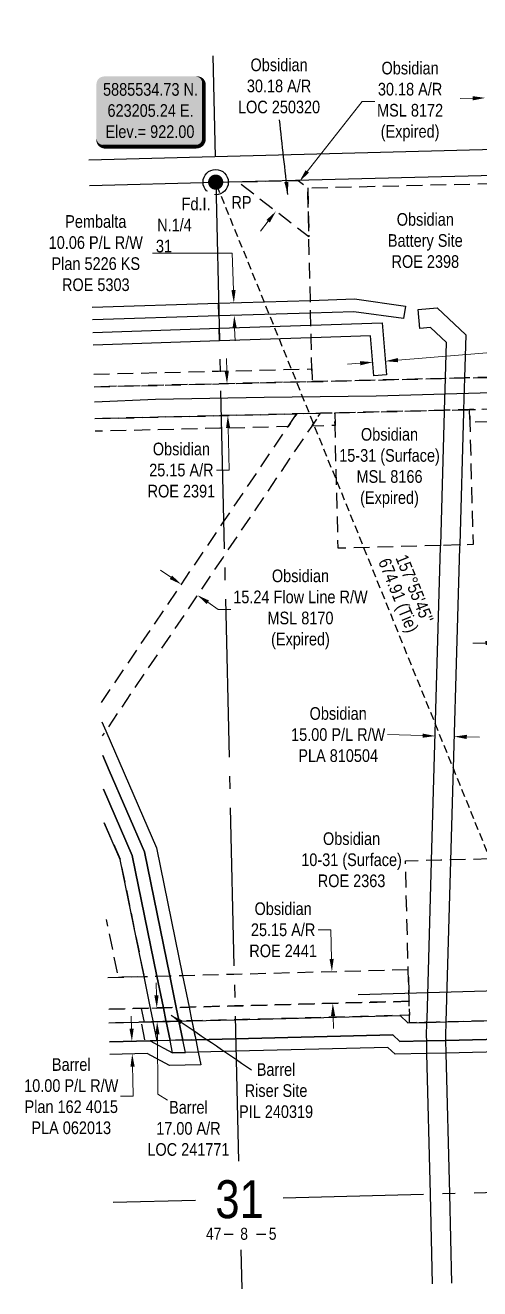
# Model space of a CAD drawing. Extents: x 620737 to 624129, y 5884544 to 5886354.
# Drawn here: x 623055 to 623414, y 5884659 to 5885659 of the extents above; entities that cross this region are included whole.
import ezdxf
from ezdxf.enums import TextEntityAlignment as Align

# ---------------------------------------------------------------- set-up
doc = ezdxf.new("R2010")
doc.units = 0
doc.header["$LTSCALE"] = 5
doc.header["$PDMODE"] = 34
doc.header["$PDSIZE"] = 0.03
for name, pattern in [('foc-ACCESSROAD', [3.75, 2.5, -1.25]), ('foc-FLOWLINE', [3.75, 2.5, -1.25]), ('foc-QUARTERLINE', [33, 25, -3, 2, -3]), ('foc-TIELINE', [1.875, 1.25, -0.625])]:
    doc.linetypes.add(name, pattern=pattern)
doc.layers.get('Defpoints').update_dxf_attribs({"color": 9})
for name, color, linetype in [('10', 1, 'Continuous'), ('35', 37, 'Continuous'), ('9', 3, 'Continuous'), ('AS-POWER', 104, 'foc-POWER'), ('C-AR', 13, 'foc-ACCESSROAD'), ('C-FLOWLINE', 13, 'foc-FLOWLINE'), ('C-RW', 13, 'Continuous'), ('C-WS', 13, 'foc-ACCESSROAD'), ('DETAIL-T', 7, 'Continuous'), ('F-AR', 190, 'foc-ACCESSROAD'), ('F-EZE', 190, 'foc-FLOWLINE'), ('F-RW', 190, 'Continuous'), ('F-WS', 190, 'foc-ACCESSROAD'), ('L-BD', 7, 'Continuous'), ('L-MON', 1, 'Continuous'), ('L-SEC', 7, 'Continuous'), ('L-SECLBL', 7, 'Continuous'), ('L-SECQ', 8, 'foc-QUARTERLINE'), ('L-TIE', 7, 'foc-TIELINE'), ('ROE', 35, 'Continuous')]:
    doc.layers.add(name, color=color, linetype=linetype)
for name, color, linetype, lineweight in [('C-AR-T', 13, 'Continuous', 9), ('C-FLOWLINE-T', 13, 'Continuous', 9), ('C-RW-T', 13, 'Continuous', 9), ('C-WS-T', 13, 'Continuous', 9), ('F-EZE-T', 190, 'Continuous', 9), ('F-RW-T', 190, 'Continuous', 9), ('F-WS-T', 190, 'Continuous', 9)]:
    doc.layers.add(name, color=color, linetype=linetype, lineweight=lineweight)
doc.styles.add('80', font='ARIALN.TTF', dxfattribs={"height": 10})
doc.styles.add('80CG', font='ARIALN.TTF', dxfattribs={"height": 10})
doc.styles.add('80L', font='ARIALN.TTF', dxfattribs={"height": 10})
doc.styles.add('foc-LtypeFont', font='ARIALN.TTF', dxfattribs={"height": 7.35})
doc.styles.add('SIMPLEX', font='ARIALN.TTF')
doc.linetypes.add('foc-POWER', pattern='A,6,-1,["P",foc-LtypeFont,S=0.2,R=0,X=-0.625,Y=-0.75],-1.24,4', length=12.24)
doc.dimstyles.new('Compass 5 000', dxfattribs={"dimscale": 5, "dimtxt": 9, "dimasz": 2, "dimexe": 0.2, "dimexo": 0.0625, "dimgap": 0.5, "dimtad": 0, "dimtih": 1, "dimtoh": 1, "dimzin": 0, "dimdsep": 46, "dimtxsty": '80CG', "dimcen": 0.1, "dimse1": 1, "dimse2": 1, "dimclrd": 256, "dimclrt": 256, "dimaunit": 1, "dimadec": 4, "dimazin": 0, "dimtfac": 0.06, "dimtofl": 0, "dimtmove": 0, "dimatfit": 1, "dimfxl": 0.2, "dimtolj": 1, "dimtzin": 0, "dimlwd": -1, "dimarcsym": 0})

# ---------------------------------------------------------------- blocks, each defined once
blk = doc.blocks.new('L-SECLBL')
at = {"layer": '9', "color": 7}
for p, q in [((-5.08, -27.83), (-12.29, -27.83)), ((20.7, -27.83), (13.5, -27.83))]:
    blk.add_line(p, q, dxfattribs=at)
at = {"layer": '10', "color": 2, "style": 'SIMPLEX'}
blk.add_attdef('SEC', text='', height=30, dxfattribs=at).set_placement((0, 0), align=Align.MIDDLE)
at = {"layer": '10', "color": 5, "style": '80L'}
blk.add_attdef('TWP', text='', height=9.5, dxfattribs=at).set_placement((-14.43, -27.37), align=Align.MIDDLE_RIGHT)
blk.add_attdef('RGE', text='', height=9.5, dxfattribs=at).set_placement((3.62, -27.37), align=Align.MIDDLE_CENTER)
blk.add_attdef('MER', text='', height=9.5, dxfattribs=at).set_placement((23.17, -27.37), align=Align.MIDDLE_LEFT)
blk = doc.blocks.new('*D431')
at = {"layer": 'Defpoints', "color": 0, "transparency": 16777216}
for p in [(623438.69, 5885170.63), (623429.98, 5885114.57), (623439.98, 5885114.8)]:
    blk.add_point(p, dxfattribs=at)
at = {"layer": 'F-EZE-T', "transparency": 16777216}
for p, q in [((623418.69, 5885170.17), (623408.69, 5885169.94)), ((623448.69, 5885170.87), (623489.86, 5885171.82))]:
    blk.add_line(p, q, dxfattribs=at)
for points in [[(623448.65, 5885172.53), (623448.73, 5885169.2), (623438.69, 5885170.63)], [(623418.65, 5885171.84), (623418.73, 5885168.5), (623428.69, 5885170.4)]]:
    blk.add_solid(points, dxfattribs=at)
at = {"layer": 'F-EZE-T', "transparency": 16777216, "insert": (623567.8, 5885171.82), "char_height": 10, "attachment_point": 5, "style": '80CG'}
blk.add_mtext('\\A1;Fortis\\P10.00 Vegetation Control R/W\\PEZE 870399', dxfattribs=at)
blk = doc.blocks.new('*D432')
at = {"layer": 'C-RW-T', "transparency": 16777216}
for p, q in [((623368.91, 5885096.89), (623341.23, 5885097.69)), ((623403.91, 5885095.89), (623413.9, 5885095.6))]:
    blk.add_line(p, q, dxfattribs=at)
for points in [[(623368.96, 5885098.56), (623368.86, 5885095.23), (623378.91, 5885096.61)], [(623403.95, 5885097.55), (623403.86, 5885094.22), (623393.91, 5885096.17)]]:
    blk.add_solid(points, dxfattribs=at)
at = {"layer": 'Defpoints', "color": 0, "transparency": 16777216}
for p in [(623380.23, 5885142.67), (623395.24, 5885142.23), (623378.91, 5885096.61)]:
    blk.add_point(p, dxfattribs=at)
at = {"layer": 'C-RW-T', "transparency": 16777216, "insert": (623302.15, 5885097.69), "char_height": 10, "attachment_point": 5, "style": '80CG'}
blk.add_mtext('\\A1;Obsidian\\P15.00 P/L R/W\\PPLA 810504', dxfattribs=at)
blk = doc.blocks.new('*D436')
at = {"layer": 'C-AR-T', "transparency": 16777216}
for p, q in [((623296.34, 5884943.29), (623286.34, 5884943.29)), ((623296.95, 5884920.33), (623296.34, 5884943.29)), ((623298.15, 5884875.18), (623298.41, 5884865.18))]:
    blk.add_line(p, q, dxfattribs=at)
for points in [[(623298.62, 5884920.37), (623295.28, 5884920.28), (623297.22, 5884910.33)], [(623299.82, 5884875.22), (623296.48, 5884875.14), (623297.88, 5884885.18)]]:
    blk.add_solid(points, dxfattribs=at)
at = {"layer": 'Defpoints', "color": 0, "transparency": 16777216}
for p in [(623297.22, 5884910.33), (623299.89, 5884910.4), (623300.56, 5884885.25)]:
    blk.add_point(p, dxfattribs=at)
at = {"layer": 'C-AR-T', "transparency": 16777216, "insert": (623258.6, 5884943.29), "char_height": 10, "attachment_point": 5, "style": '80CG'}
blk.add_mtext('\\A1;Obsidian\\P25.15 A/R\\PROE 2441', dxfattribs=at)
blk = doc.blocks.new('*D437')
at = {"layer": 'C-AR-T', "transparency": 16777216}
for p, q in [((623213.99, 5885385.32), (623213.75, 5885395.32)), ((623215.08, 5885340.17), (623215.32, 5885330.18)), ((623215.88, 5885306.93), (623215.32, 5885330.18)), ((623205.88, 5885306.93), (623215.88, 5885306.93))]:
    blk.add_line(p, q, dxfattribs=at)
for points in [[(623215.66, 5885385.36), (623212.32, 5885385.28), (623214.23, 5885375.32)], [(623216.74, 5885340.21), (623213.41, 5885340.13), (623214.84, 5885350.17)]]:
    blk.add_solid(points, dxfattribs=at)
at = {"layer": 'Defpoints', "color": 0, "transparency": 16777216}
for p in [(623089.55, 5885372.32), (623090.15, 5885347.17), (623214.84, 5885350.17)]:
    blk.add_point(p, dxfattribs=at)
at = {"layer": 'C-AR-T', "transparency": 16777216, "insert": (623178.13, 5885306.93), "char_height": 10, "attachment_point": 5, "style": '80CG'}
blk.add_mtext('\\A1;Obsidian\\P25.15 A/R\\PROE 2391', dxfattribs=at)
blk = doc.blocks.new('*D438')
at = {"layer": 'C-AR-T', "transparency": 16777216}
for p, q in [((623169.84, 5885222.15), (623161.56, 5885227.75)), ((623199.04, 5885202.4), (623207.32, 5885196.8)), ((623207.32, 5885196.8), (623217.32, 5885196.8))]:
    blk.add_line(p, q, dxfattribs=at)
for points in [[(623170.77, 5885223.53), (623168.91, 5885220.77), (623178.12, 5885216.55)], [(623199.97, 5885203.79), (623198.11, 5885201.02), (623190.76, 5885208.01)]]:
    blk.add_solid(points, dxfattribs=at)
at = {"layer": 'Defpoints', "color": 0, "transparency": 16777216}
for p in [(623190.76, 5885208.01), (623141.66, 5885162.62), (623154.29, 5885154.08)]:
    blk.add_point(p, dxfattribs=at)
at = {"layer": 'C-AR-T', "transparency": 16777216, "insert": (623272.32, 5885196.8), "char_height": 10, "attachment_point": 5, "style": '80CG'}
blk.add_mtext('\\A1;Obsidian\\P15.24 Flow Line R/W\\PMSL 8170\\P(Expired)', dxfattribs=at)
blk = doc.blocks.new('*D439')
at = {"layer": 'C-AR-T', "transparency": 16777216}
for p, q in [((623277.72, 5885543.18), (623321.16, 5885598.44)), ((623321.16, 5885598.44), (623331.16, 5885598.44)), ((623246.76, 5885503.81), (623240.58, 5885495.95))]:
    blk.add_line(p, q, dxfattribs=at)
for points in [[(623276.41, 5885544.21), (623279.03, 5885542.15), (623271.54, 5885535.32)], [(623245.45, 5885504.84), (623248.07, 5885502.78), (623252.94, 5885511.67)]]:
    blk.add_solid(points, dxfattribs=at)
at = {"layer": 'Defpoints', "color": 0, "transparency": 16777216}
for p in [(623271.54, 5885535.32), (623276.74, 5885531.23), (623258.15, 5885507.58)]:
    blk.add_point(p, dxfattribs=at)
at = {"layer": 'C-AR-T', "transparency": 16777216, "insert": (623359.04, 5885598.44), "char_height": 10, "attachment_point": 5, "style": '80CG'}
blk.add_mtext('\\A1;Obsidian\\P30.18 A/R\\PMSL 8172\\P(Expired)', dxfattribs=at)
blk = doc.blocks.new('*D440')
at = {"layer": 'C-FLOWLINE-T', "transparency": 16777216}
for p, q in [((623438.63, 5885601.88), (623448.62, 5885602.15)), ((623408.57, 5885601.07), (623398.58, 5885600.8))]:
    blk.add_line(p, q, dxfattribs=at)
for points in [[(623408.53, 5885602.74), (623408.62, 5885599.41), (623418.57, 5885601.34)], [(623438.58, 5885603.55), (623438.67, 5885600.22), (623428.63, 5885601.61)]]:
    blk.add_solid(points, dxfattribs=at)
at = {"layer": 'Defpoints', "color": 0, "transparency": 16777216}
for p in [(623418.79, 5885593.22), (623428.63, 5885601.61), (623428.85, 5885593.49)]:
    blk.add_point(p, dxfattribs=at)
at = {"layer": 'C-FLOWLINE-T', "transparency": 16777216, "insert": (623503.62, 5885602.15), "char_height": 10, "attachment_point": 5, "style": '80CG'}
blk.add_mtext('\\A1;Obsidian\\P10.06 Flow Line R/W\\PPLA 3936', dxfattribs=at)
blk = doc.blocks.new('*D445')
at = {"layer": 'Defpoints', "color": 0, "transparency": 16777216}
for p in [(623328.8, 5885400.66), (623338.81, 5885401.48), (623339.5, 5885393.12)]:
    blk.add_point(p, dxfattribs=at)
at = {"layer": 'F-RW-T', "transparency": 16777216}
for p, q in [((623349.47, 5885393.94), (623484.21, 5885405.01)), ((623319.52, 5885391.48), (623309.56, 5885390.66))]:
    blk.add_line(p, q, dxfattribs=at)
for points in [[(623319.39, 5885393.14), (623319.66, 5885389.82), (623329.49, 5885392.3)], [(623349.33, 5885395.6), (623349.6, 5885392.28), (623339.5, 5885393.12)]]:
    blk.add_solid(points, dxfattribs=at)
at = {"layer": 'F-RW-T', "transparency": 16777216, "insert": (623523.3, 5885405.01), "char_height": 10, "attachment_point": 5, "style": '80CG', "bg_fill": 3, "box_fill_scale": 1.1, "bg_fill_color": 256, "bg_fill_true_color": 13158600, "bg_fill_transparency": 0}
blk.add_mtext('\\A1;Pembina\\P10.06 P/L R/W\\PPlan 1639 KS\\PROE 2534', dxfattribs=at)
blk = doc.blocks.new('fdia')
at = {"color": 255, "const_width": 1}
blk.add_lwpolyline([(-0.5, 0, 1), (0.5, 0, 1)], format="xyb", close=True, dxfattribs=at)
blk = doc.blocks.new('Fdiaa')
blk.add_blockref('fdia', (0, 0))
blk = doc.blocks.new('fdib')
at = {"color": 1, "const_width": 1.6}
blk.add_lwpolyline([(-0.4, 0, 1), (0.4, 0, 1)], format="xyb", close=True, dxfattribs=at)
at = {"color": 1}
blk.add_circle((0, 0), 0.8, dxfattribs=at)
blk = doc.blocks.new('Fdibb')
blk.add_blockref('fdib', (0, 0))
blk = doc.blocks.new('fdicc')
for name in ['Fdibb', 'Fdiaa']:
    blk.add_blockref(name, (0, 0))
blk = doc.blocks.new('FDI')
blk.add_blockref('fdicc', (0, 0))
blk = doc.blocks.new('*D448')
at = {"layer": 'Defpoints', "color": 0, "transparency": 16777216}
for p in [(623165.19, 5884855.79), (623139.24, 5884845.13), (623165.44, 5884845.79)]:
    blk.add_point(p, dxfattribs=at)
at = {"layer": 'F-RW-T', "transparency": 16777216}
for p, q in [((623138.73, 5884865.12), (623138.48, 5884875.12)), ((623139.5, 5884835.13), (623139.75, 5884825.13)), ((623140.09, 5884811.68), (623139.75, 5884825.13)), ((623130.09, 5884811.68), (623140.09, 5884811.68))]:
    blk.add_line(p, q, dxfattribs=at)
for points in [[(623140.4, 5884865.16), (623137.07, 5884865.08), (623138.99, 5884855.12)], [(623141.16, 5884835.17), (623137.83, 5884835.09), (623139.24, 5884845.13)]]:
    blk.add_solid(points, dxfattribs=at)
at = {"layer": 'F-RW-T', "transparency": 16777216, "insert": (623091, 5884811.68), "char_height": 10, "attachment_point": 5, "style": '80CG'}
blk.add_mtext('\\A1;Barrel\\P10.00 P/L R/W\\PPlan 162 4015\\PPLA 062013', dxfattribs=at)
blk = doc.blocks.new('*U452')
at = {"layer": '35', "color": 3}
blk.add_circle((0, 0), 10, dxfattribs=at)
at = {"layer": '35', "color": 3, "style": '80'}
blk.add_attdef('RP_001', (12.48, -21.03), '', height=10, dxfattribs=at)
blk = doc.blocks.new('*U454')
h = blk.add_hatch(color=254)
edge = h.paths.add_edge_path()
edge.add_line((-36.5, -28.5), (36.5, -28.5))
edge.add_arc((36.5, -22.5), 6, 270, 360)
edge.add_line((42.5, -22.5), (42.5, 21))
edge.add_arc((36.5, 21), 6, 0, 90)
edge.add_line((36.5, 27), (-36.5, 27))
edge.add_arc((-36.5, 21), 6, 90, 180)
edge.add_line((-42.5, 21), (-42.5, -22.5))
edge.add_arc((-36.5, -22.5), 6, 180, 270)
at = {"color": 1, "flags": 128}
blk.add_lwpolyline([(-36.5, -28.5, 3, 3, 0), (36.5, -28.5, 3, 3, 0.414214), (42.5, -22.5, 3, 3, 0), (42.5, 21, 3, 0, 0.414214), (36.5, 27, 0, 0, 0), (-36.5, 27, 0, 0, 0.414214), (-42.5, 21, 0, 0, 0), (-42.5, -22.5, 0, 3, 0.414214)], format="xyseb", close=True, dxfattribs=at)
blk.add_lwpolyline([(-29.18, -17.3, 0, 10, 0), (0, 0, 5, 5, 0)], format="xyseb", dxfattribs=at)
at = {"color": 1, "style": '80'}
blk.add_attdef('ENTER_TEXT_001', (-35.99, -5), '', height=10, dxfattribs=at)

msp = doc.modelspace()

# ---------------------------------------------------------------- linework, layer by layer
at = {"layer": 'AS-POWER', "flags": 128}
for points in [[(623109.327, 5885361.07), (623157.574, 5885362.956), (623243.62, 5885364.688), (623332.297, 5885365.713), (623432.6, 5885368.706), (623447.311, 5885368.955)], [(623318.064, 5884892.205), (623437.719, 5884895.517)]]:
    msp.add_lwpolyline(points, dxfattribs=at)
at = {"layer": 'C-AR', "flags": 128}
msp.add_lwpolyline([(623278.105, 5885530.158), (623278.99, 5885491.52), (623222.8, 5885534.826), (623270.568, 5885536.084), (623278.105, 5885530.158)], close=True, dxfattribs=at)
msp.add_lwpolyline([(623120.017, 5884905.628), (623128.279, 5884905.848), (623148.593, 5884906.387), (623158.75, 5884906.657), (623168.902, 5884906.925), (623179.054, 5884907.195), (623219.576, 5884908.271), (623357.573, 5884911.978), (623358.228, 5884886.779), (623220.219, 5884883.115), (623184.169, 5884882.156), (623174.017, 5884881.887), (623163.865, 5884881.617), (623153.708, 5884881.347), (623120.607, 5884880.468)], dxfattribs=at)
at = {"layer": 'C-FLOWLINE', "flags": 128}
msp.add_lwpolyline([(623108.816, 5885382.854), (623207.386, 5885385.23), (623281.385, 5885387.014), (623281.616, 5885376.946), (623207.643, 5885375.164), (623109.052, 5885372.79)], dxfattribs=at)
at = {"layer": 'C-RW'}
msp.add_lwpolyline([(623376.783, 5884663.329), (623375.082, 5884734.204), (623372.412, 5884845.49), (623372.172, 5884855.488), (623372.075, 5884859.535), (623372.38, 5884870.092), (623372.453, 5884872.633), (623376.047, 5884997.335), (623376.072, 5884998.201), (623383.218, 5885246.227), (623383.25, 5885247.32), (623386.297, 5885353.085), (623386.332, 5885354.3), (623387.058, 5885379.486), (623387.08, 5885380.27), (623387.873, 5885407.77), (623375.128, 5885419.778), (623366.64, 5885419.026), (623365.316, 5885433.977), (623380.516, 5885435.323), (623403.07, 5885414.073), (623402.083, 5885379.847), (623401.358, 5885354.662), (623401.3, 5885352.653), (623398.276, 5885247.72), (623398.221, 5885245.793), (623391.073, 5884997.748), (623387.405, 5884870.489), (623387.089, 5884859.498), (623387.176, 5884855.859), (623387.416, 5884845.861), (623390.085, 5884734.598), (623391.786, 5884663.719)], dxfattribs=at)
at = {"layer": 'C-WS', "flags": 128}
for points in [[(623433.612, 5885390.6), (623433.833, 5885380.613), (623402.083, 5885379.847), (623387.058, 5885379.486), (623281.616, 5885376.946), (623281.385, 5885387.014), (623280.822, 5885411.573), (623280.592, 5885421.626), (623280.373, 5885431.157), (623280.143, 5885441.21), (623278.99, 5885491.52), (623278.105, 5885530.158), (623420.398, 5885533.586), (623430.455, 5885533.828), (623433.612, 5885390.6)], [(623383.25, 5885247.32), (623302.169, 5885245.164), (623299.672, 5885342.204), (623299.415, 5885352.207), (623386.332, 5885354.3), (623401.358, 5885354.662), (623406.064, 5885354.775), (623406.322, 5885344.774), (623408.811, 5885248), (623398.276, 5885247.72), (623383.25, 5885247.32)]]:
    msp.add_lwpolyline(points, close=True, dxfattribs=at)
for points in [[(623109.052, 5885372.79), (623207.643, 5885375.164), (623281.616, 5885376.946), (623387.058, 5885379.486), (623402.083, 5885379.847), (623433.833, 5885380.613), (623434.415, 5885355.458), (623406.064, 5885354.775), (623401.358, 5885354.662), (623386.332, 5885354.3), (623299.415, 5885352.207), (623288.08, 5885351.934), (623269.367, 5885351.483), (623208.286, 5885350.012), (623109.643, 5885347.636)], [(623114.913, 5885123.072), (623210.474, 5885264.387), (623262.488, 5885341.309), (623269.367, 5885351.483), (623288.08, 5885351.934), (623281.2, 5885341.759), (623211.145, 5885238.159), (623118.27, 5885100.812), (623115.531, 5885096.762)], [(623657.635, 5884671.547), (623586.451, 5884740.728), (623496.978, 5884827.69), (623486.648, 5884837.729), (623475.001, 5884849.049), (623464.959, 5884858.81), (623451.194, 5884872.188), (623379.77, 5884870.287), (623364.745, 5884869.889), (623358.672, 5884869.727), (623358.459, 5884877.873), (623358.199, 5884887.877), (623357.545, 5884913.032), (623355.338, 5884997.884), (623368.457, 5884998.225), (623383.484, 5884998.629), (623425.071, 5884999.699), (623435.074, 5884999.958), (623460.23, 5885000.613), (623466.863, 5885000.785), (623482.398, 5885001.19), (623484.375, 5884925.144), (623484.391, 5884924.533), (623485.16, 5884894.973), (623485.176, 5884894.36), (623485.42, 5884884.971), (623485.702, 5884874.13), (623496.044, 5884864.107), (623503.247, 5884857.138), (623621.602, 5884741.633), (623692.58, 5884672.434)]]:
    msp.add_lwpolyline(points, dxfattribs=at)
at = {"layer": 'F-AR', "flags": 128}
msp.add_lwpolyline([(623165.899, 5884871.661), (623166.07, 5884870.825), (623155.91, 5884870.568), (623148.749, 5884870.386), (623148.583, 5884871.197), (623146.547, 5884881.156), (623153.708, 5884881.347), (623163.865, 5884881.618), (623165.899, 5884871.661)], close=True, dxfattribs=at)
at = {"layer": 'F-EZE', "flags": 128}
for points in [[(623299.415, 5885352.207), (623299.672, 5885342.204), (623281.2, 5885341.759), (623288.08, 5885351.934), (623299.415, 5885352.207)], [(623434.415, 5885355.458), (623442.638, 5885000.155), (623432.636, 5884999.895), (623424.643, 5885345.214), (623406.322, 5885344.774), (623406.064, 5885354.775), (623434.415, 5885355.458)]]:
    msp.add_lwpolyline(points, close=True, dxfattribs=at)
for points in [[(623109.643, 5885347.636), (623208.286, 5885350.012), (623269.367, 5885351.483), (623262.488, 5885341.309), (623208.541, 5885340.01), (623109.878, 5885337.633)], [(623120.607, 5884880.468), (623153.708, 5884881.347), (623163.865, 5884881.617), (623174.017, 5884881.887), (623184.169, 5884882.156), (623220.219, 5884883.115), (623358.228, 5884886.779), (623358.514, 5884875.766), (623220.497, 5884872.207), (623186.378, 5884871.34), (623176.224, 5884871.083), (623166.07, 5884870.825), (623155.91, 5884870.567), (623120.861, 5884869.683)]]:
    msp.add_lwpolyline(points, dxfattribs=at)
at = {"layer": 'F-RW'}
for points in [[(623355.33, 5885436.71), (623353.946, 5885426.75), (623314.468, 5885432.222), (623280.373, 5885431.157), (623207.719, 5885428.89), (623207.484, 5885438.943), (623280.143, 5885441.21), (623315.01, 5885442.299), (623355.33, 5885436.71)], [(623337.005, 5885423.514), (623340.392, 5885382.282), (623330.381, 5885381.451), (623327.776, 5885413.144), (623280.822, 5885411.573), (623208.182, 5885409.142), (623207.946, 5885419.195), (623280.592, 5885421.626), (623337.005, 5885423.514)]]:
    msp.add_lwpolyline(points, close=True, dxfattribs=at)
for points in [[(623107.573, 5885435.82), (623207.484, 5885438.943), (623207.719, 5885428.89), (623107.809, 5885425.767)], [(623108.042, 5885415.848), (623207.946, 5885419.195), (623208.181, 5885409.142), (623108.278, 5885405.794)], [(623115.274, 5885107.728), (623118.27, 5885100.812), (623158.447, 5885008.079), (623179.054, 5884907.195), (623184.169, 5884882.156), (623186.202, 5884872.2), (623186.378, 5884871.34), (623189.429, 5884856.404), (623191.462, 5884846.452), (623193.494, 5884836.502), (623168.735, 5884835.872), (623151.119, 5884845.429), (623121.448, 5884844.677)], [(623115.897, 5885081.167), (623120.98, 5885069.443), (623148.857, 5885005.059), (623168.902, 5884906.925), (623174.017, 5884881.887), (623176.05, 5884871.931), (623176.224, 5884871.082), (623179.275, 5884856.146), (623189.429, 5884856.404), (623220.881, 5884857.202), (623345.37, 5884860.362), (623351.041, 5884854.964), (623372.172, 5884855.488), (623387.176, 5884855.859), (623472.63, 5884857.977)], [(623121.213, 5884854.672), (623153.539, 5884855.492), (623171.153, 5884845.937), (623181.308, 5884846.194), (623179.275, 5884856.146), (623176.224, 5884871.082), (623176.05, 5884871.931), (623174.017, 5884881.887), (623168.902, 5884906.925), (623148.857, 5885005.059), (623120.98, 5885069.443), (623115.897, 5885081.167)], [(623482.678, 5884848.222), (623387.416, 5884845.861), (623372.412, 5884845.49), (623347.146, 5884844.864), (623341.478, 5884850.261), (623221.136, 5884847.205), (623191.462, 5884846.452), (623181.308, 5884846.194), (623171.153, 5884845.937), (623169.121, 5884855.888), (623166.07, 5884870.825), (623165.899, 5884871.661), (623163.865, 5884881.617), (623158.75, 5884906.657), (623139.267, 5885002.04), (623116.522, 5885054.553)], [(623116.522, 5885054.553), (623139.267, 5885002.04), (623158.75, 5884906.657), (623163.865, 5884881.617), (623165.899, 5884871.661), (623166.07, 5884870.825), (623169.121, 5884855.888), (623158.961, 5884855.63), (623155.91, 5884870.567), (623155.742, 5884871.39), (623153.708, 5884881.347), (623148.593, 5884906.387), (623129.672, 5884999.017), (623117.146, 5885027.929)], [(623120.861, 5884869.683), (623155.91, 5884870.567), (623166.07, 5884870.825), (623168.744, 5884870.893), (623176.224, 5884871.082), (623186.378, 5884871.34), (623220.497, 5884872.207), (623351.212, 5884875.529), (623357.342, 5884869.692), (623366.307, 5884869.93), (623372.38, 5884870.092), (623387.405, 5884870.489), (623457.809, 5884872.364)], [(623472.63, 5884857.977), (623387.176, 5884855.859), (623372.172, 5884855.488), (623351.041, 5884854.964), (623345.37, 5884860.362), (623220.881, 5884857.202), (623189.429, 5884856.404), (623179.275, 5884856.146), (623169.121, 5884855.888), (623158.961, 5884855.63), (623153.539, 5884855.492), (623121.213, 5884854.672)]]:
    msp.add_lwpolyline(points, dxfattribs=at)
at = {"layer": 'F-RW-T'}
for p, q in [((623220.273, 5885419.274), (623220.584, 5885409.279)), ((623158.413, 5884891.475), (623158.159, 5884901.472))]:
    msp.add_line(p, q, dxfattribs=at)
at = {"layer": 'F-RW-T', "flags": 128}
msp.add_lwpolyline([(623159.196, 5884860.647), (623159.45, 5884813.33), (623167.174, 5884808.561)], dxfattribs=at)
at = {"layer": 'F-RW-T'}
for points in [[(623221.001, 5885449.367), (623217.669, 5885449.263), (623219.647, 5885439.32)], [(623221.938, 5885419.326), (623218.607, 5885419.222), (623219.961, 5885429.269)], [(623160.079, 5884891.518), (623156.747, 5884891.433), (623158.667, 5884881.478)], [(623160.862, 5884860.689), (623157.53, 5884860.605), (623158.942, 5884870.644)]]:
    msp.add_solid(points, dxfattribs=at)
at = {"layer": 'F-WS', "flags": 128}
msp.add_lwpolyline([(623117.146, 5885027.929), (623129.672, 5884999.017), (623148.593, 5884906.387), (623128.279, 5884905.848), (623118.939, 5884951.573)], dxfattribs=at)
msp.add_lwpolyline([(623186.378, 5884871.34), (623189.429, 5884856.404), (623179.275, 5884856.146), (623169.121, 5884855.888), (623158.961, 5884855.63), (623153.538, 5884855.492), (623149.45, 5884855.389), (623146.398, 5884870.327), (623148.749, 5884870.387), (623155.91, 5884870.568), (623166.07, 5884870.825), (623168.744, 5884870.893), (623176.224, 5884871.083), (623186.378, 5884871.34)], close=True, dxfattribs=at)
at = {"layer": 'L-SEC'}
for p, q in [((623605.707, 5885565.055), (623204.707, 5885554.831)), ((623204.707, 5885554.831), (623104.844, 5885552.104)), ((623205.244, 5885534.725), (623606.191, 5885544.951)), ((623105.316, 5885531.997), (623205.244, 5885534.725))]:
    msp.add_line(p, q, dxfattribs=at)
at = {"layer": 'L-SECQ'}
for p, q in [((623202.906, 5885634.663), (623204.774, 5885554.832)), ((623205.244, 5885534.725), (623223.359, 5884760.231)), ((624029.493, 5884751.444), (623258.623, 5884731.148)), ((623189.365, 5884729.324), (623124.195, 5884727.608)), ((623225.148, 5884690.254), (623225.936, 5884659.411))]:
    msp.add_line(p, q, dxfattribs=at)
at = {"layer": 'ROE'}
msp.add_lwpolyline([(623108.042, 5885415.848), (623207.946, 5885419.195), (623208.181, 5885409.142), (623108.278, 5885405.794)], dxfattribs=at)

# ---------------------------------------------------------------- block references
at = {"xscale": 0.99964801, "yscale": 0.99964801, "zscale": 0.99964801}
msp.add_blockref('*U452', (623205.244, 5885534.725), dxfattribs=at).add_auto_attribs({'RP_001': 'RP'})
at = {"layer": 'DETAIL-T'}
ref = msp.add_blockref('*U454', (623153.442, 5885591.323), dxfattribs=dict(at, xscale=0.99964801, yscale=0.99964801, zscale=0.99964801))
ref.add_attrib('ENTER_TEXT_001', '5885534.73 N.', (623116.136, 5885603.091), dxfattribs={"layer": '0', "color": 1, "height": 9.99648, "style": '80'})
ref.add_attrib('ENTER_TEXT_002', '623205.24 E.', (623119.658, 5885586.39), dxfattribs={"layer": '0', "color": 1, "height": 9.99648, "style": '80'})
ref.add_attrib('ENTER_TEXT_003', 'Elev.= 922.00', (623118.09, 5885569.688), dxfattribs={"layer": '0', "color": 1, "height": 9.99648, "style": '80'})
at = {"layer": 'L-MON', "xscale": 5.000000000000004, "yscale": 5.000000000000004, "zscale": 5.000000000000004}
msp.add_blockref('FDI', (623205.244, 5885534.725), dxfattribs=at)
at = {"layer": 'L-SECLBL'}
msp.add_blockref('L-SECLBL', (623224.126, 5884730.239), dxfattribs=at).add_auto_attribs({'SEC': '31', 'TWP': '47', 'RGE': '8', 'MER': '5'})

# ---------------------------------------------------------------- texts
at = {"layer": 'C-AR-T', "insert": (623255.39, 5885610.773), "char_height": 9.99648, "attachment_point": 5, "style": '80CG'}
msp.add_mtext('\\A1;Obsidian\\P30.18 A/R\\PLOC 250320', dxfattribs=at)
at = {"layer": 'C-WS-T', "char_height": 10, "width": 78.99495, "attachment_point": 5, "style": '80CG'}
for s, insert in [('\\A1;Obsidian\\PBattery Site\\PROE 2398', (623371.083, 5885488.508)), ('\\A1;Obsidian\\P15-31 (Surface)\\PMSL 8166\\P(Expired)', (623342.761, 5885308.724))]:
    msp.add_mtext(s, dxfattribs=dict(at, insert=insert))
at = {"layer": 'F-RW-T', "char_height": 10, "attachment_point": 5, "style": '80CG'}
for s, insert in [('\\A1;Pembalta\\P10.06 P/L R/W\\PPlan 5226 KS\\PROE 5303', (623110.416, 5885478.538)), ('\\A1;Barrel\\P17.00 A/R\\PLOC 241771', (623183.689, 5884786.179))]:
    msp.add_mtext(s, dxfattribs=dict(at, insert=insert))
at = {"layer": 'F-WS-T', "insert": (623253.018, 5884816.071), "char_height": 10, "width": 78.99495, "attachment_point": 5, "style": '80CG'}
msp.add_mtext('\\A1;Barrel\\PRiser Site\\PPIL 240319', dxfattribs=at)
at = {"layer": 'L-BD', "style": '80L'}
for s, p in [('674.91 (Tie)', (623348.722, 5885207.464)), ("157°55'45''", (623362.617, 5885213.098))]:
    msp.add_text(s, height=9.99648, rotation=292.0705, dxfattribs=at).set_placement(p, align=Align.MIDDLE)

# ---------------------------------------------------------------- dimensions: what is measured, and where the dimension line sits
at = {"layer": 'C-AR-T'}
for base, p1, p2, angle, text, picture, middle in [((623271.537, 5885535.322), (623258.148, 5885507.583), (623276.741, 5885531.231), 51.82339, 'Obsidian\\P30.18 A/R\\PMSL 8172\\P(Expired)', '*D439', (623359.042, 5885598.435)), ((623190.755, 5885208.007), (623141.658, 5885162.622), (623154.29, 5885154.08), 325.933292, 'Obsidian\\P15.24 Flow Line R/W\\PMSL 8170\\P(Expired)', '*D438', (623272.323, 5885196.803)), ((623297.216, 5884910.332), (623300.558, 5884885.248), (623299.89, 5884910.403), 91.520478, 'Obsidian\\P25.15 A/R\\PROE 2441', '*D436', (623258.596, 5884943.292))]:
    dim = msp.add_linear_dim(base=base, p1=p1, p2=p2, angle=angle, text=text, dimstyle='Compass 5 000', dxfattribs=at)
    dim.commit()
    dim.dimension.update_dxf_attribs({"geometry": picture, "text_midpoint": middle, "dimtype": 161})
dim = msp.add_linear_dim(base=(623214.837, 5885350.17), p1=(623089.549, 5885372.32), p2=(623090.155, 5885347.167), angle=271.379852, text='Obsidian\\P25.15 A/R\\PROE 2391', dimstyle='Compass 5 000', override={"dimtmove": 1}, dxfattribs=at)
dim.commit()
dim.dimension.update_dxf_attribs({"geometry": '*D437', "text_midpoint": (623190.728, 5885306.928), "dimtype": 161})
at = {"layer": 'C-FLOWLINE-T'}
dim = msp.add_linear_dim(base=(623428.632, 5885601.613), p1=(623418.788, 5885593.221), p2=(623428.851, 5885593.493), angle=1.545704, text='Obsidian\\P10.06 Flow Line R/W\\PPLA 3936', dimstyle='Compass 5 000', dxfattribs=at)
dim.commit()
dim.dimension.update_dxf_attribs({"geometry": '*D440', "text_midpoint": (623503.624, 5885602.153), "dimtype": 161})
at = {"layer": 'C-RW-T'}
dim = msp.add_linear_dim(base=(623378.907, 5885096.607), p1=(623395.237, 5885142.234), p2=(623380.234, 5885142.667), angle=178.349506, text='Obsidian\\P15.00 P/L R/W\\PPLA 810504', dimstyle='Compass 5 000', dxfattribs=at)
dim.commit()
dim.dimension.update_dxf_attribs({"geometry": '*D432', "text_midpoint": (623302.148, 5885097.692), "dimtype": 161})
at = {"layer": 'F-EZE-T'}
dim = msp.add_linear_dim(base=(623438.692, 5885170.634), p1=(623429.981, 5885114.572), p2=(623439.985, 5885114.804), angle=1.32582, text='Fortis\\P10.00 Vegetation Control R/W\\PEZE 870399', dimstyle='Compass 5 000', dxfattribs=at)
dim.commit()
dim.dimension.update_dxf_attribs({"geometry": '*D431', "text_midpoint": (623567.797, 5885171.818), "dimtype": 161})
at = {"layer": 'F-RW-T', "color": 3}
dim = msp.add_linear_dim(base=(623139.242, 5884845.128), p1=(623165.191, 5884855.787), p2=(623165.444, 5884845.792), angle=271.452593, text='Barrel\\P10.00 P/L R/W\\PPlan 162 4015\\PPLA 062013', dimstyle='Compass 5 000', override={"dimtmove": 1}, dxfattribs=at)
dim.commit()
dim.dimension.update_dxf_attribs({"geometry": '*D448', "text_midpoint": (623134.068, 5884811.683), "dimtype": 161})

# ---------------------------------------------------------------- leaders
at = {"layer": 'C-AR-T', "path_type": 1}
msp.add_leader([(623262.27, 5885525.011), (623255.794, 5885584.074)], dimstyle='Compass 5 000', override={"dimgap": 0.5, "dimtad": 0}, dxfattribs=at)
at = {"layer": 'F-RW-T', "path_type": 1}
msp.add_leader([(623169.956, 5884875.741), (623233.693, 5884832.507)], dimstyle='Compass 5 000', override={"dimgap": 0.5, "dimtad": 0}, dxfattribs=at)

# ---------------------------------------------------------------- next in the draw order: texts
at = {"layer": 'C-WS-T', "insert": (623312.74, 5884998.689), "char_height": 10, "width": 78.99495, "attachment_point": 5, "style": '80CG', "bg_fill": 3, "box_fill_scale": 1.15, "bg_fill_color": 256, "bg_fill_true_color": 256, "bg_fill_transparency": 0}
msp.add_mtext('\\A1;Obsidian\\P10-31 (Surface)\\PROE 2363', dxfattribs=at)

# ---------------------------------------------------------------- next in the draw order: dimensions: what is measured, and where the dimension line sits
at = {"layer": 'F-RW-T'}
dim = msp.add_linear_dim(base=(623339.502, 5885393.118), p1=(623328.803, 5885400.658), p2=(623338.815, 5885401.481), angle=4.695992, text='Pembina\\P10.06 P/L R/W\\PPlan 1639 KS\\PROE 2534', dimstyle='Compass 5 000', override={"dimtfill": 1}, dxfattribs=at)
dim.commit()
dim.dimension.update_dxf_attribs({"geometry": '*D445', "text_midpoint": (623523.301, 5885405.006), "dimtype": 161})

# ---------------------------------------------------------------- next in the draw order: linework, layer by layer
at = {"layer": 'L-TIE'}
msp.add_line((623458.751, 5884909.489), (623205.244, 5885534.725), dxfattribs=at)

# ---------------------------------------------------------------- next in the draw order: texts
at = {"layer": 'L-MON', "insert": (623157.997, 5885522.477), "char_height": 9.98831, "attachment_point": 1, "style": '80L', "bg_fill": 2}
msp.add_mtext_dynamic_manual_height_columns('\\pi20.29542;Fd.I.\\P\\pi0.96607;N.1/4 31', width=41.25315, gutter_width=50, heights=[0], dxfattribs=at)

# ---------------------------------------------------------------- next in the draw order: linework, layer by layer
at = {"layer": 'F-RW-T'}
msp.add_lwpolyline([(623219.335, 5885449.315), (623218.423, 5885478.538), (623155.403, 5885478.538)], dxfattribs=at)

doc.saveas('drawing.dxf')
